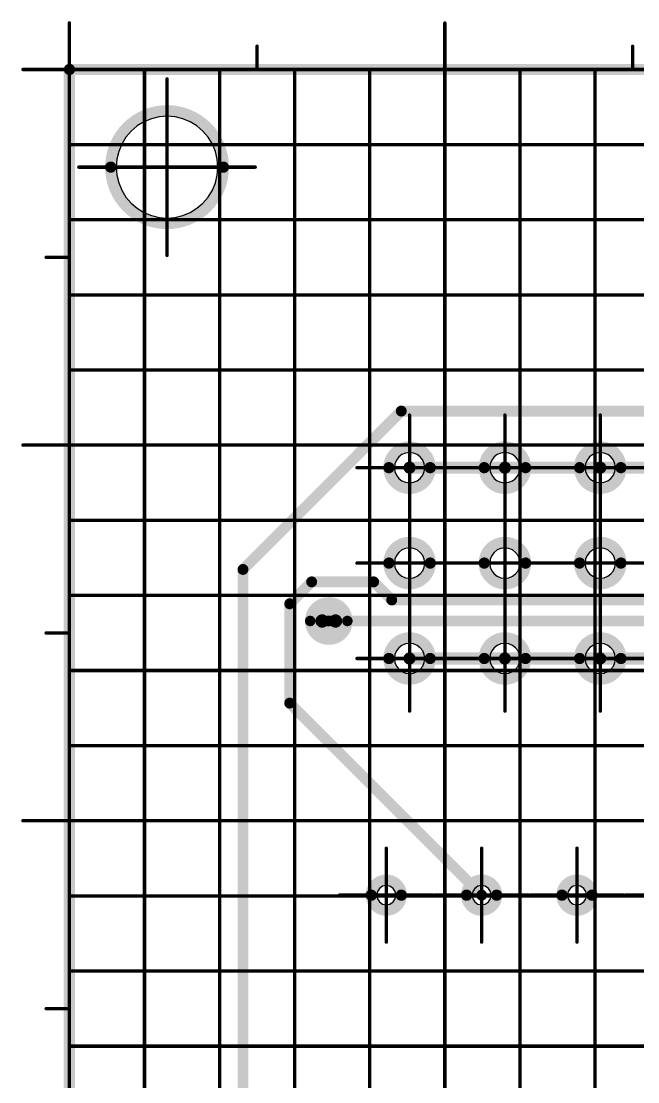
# Model space of a CAD drawing. Header units: millimetres. Extents: x 95 to 923, y 69 to 658.
# Drawn here: x 616.6 to 649.4, y 558.1 to 614.6 of the extents above; entities that cross this region are included whole.
import ezdxf

# ---------------------------------------------------------------- set-up
doc = ezdxf.new("R2010")
doc.units = ezdxf.units.MM
for name, color, linetype in [('Mechanical11', 56, 'Continuous'), ('Mechanical12', 56, 'Continuous'), ('Mechanical7', 56, 'Continuous'), ('Mechanical9', 56, 'Continuous')]:
    doc.layers.add(name, color=color, linetype=linetype)

msp = doc.modelspace()

# ---------------------------------------------------------------- linework, layer by layer
at = {"layer": 'Mechanical11', "color": 7}
for p, q in [((624.766, 609.497), (624.342, 609.53)), ((624.342, 609.53), (624.342, 606.822)), ((625.179, 609.398), (624.766, 609.497)), ((625.571, 609.235), (625.179, 609.398)), ((625.934, 609.013), (625.571, 609.235)), ((626.257, 608.737), (625.934, 609.013)), ((626.533, 608.414), (626.257, 608.737)), ((626.755, 608.051), (626.533, 608.414)), ((626.918, 607.659), (626.755, 608.051)), ((627.017, 607.245), (626.918, 607.659)), ((627.05, 606.822), (627.017, 607.245)), ((624.342, 606.822), (624.342, 604.113)), ((627.05, 606.822), (624.342, 606.822)), ((624.342, 606.822), (627.05, 606.822)), ((627.017, 606.398), (627.05, 606.822)), ((626.755, 605.592), (626.918, 605.985)), ((626.918, 605.985), (627.017, 606.398)), ((626.533, 605.23), (626.755, 605.592)), ((625.934, 604.631), (626.257, 604.907)), ((626.257, 604.907), (626.533, 605.23)), ((624.766, 604.147), (625.179, 604.246)), ((625.179, 604.246), (625.571, 604.409)), ((625.571, 604.409), (625.934, 604.631)), ((624.342, 604.113), (624.766, 604.147)), ((637.262, 590.822), (636.455, 590.822)), ((636.455, 590.822), (636.482, 590.613)), ((637.262, 590.822), (637.262, 590.015)), ((638.069, 590.822), (637.262, 590.822)), ((637.262, 590.015), (637.262, 590.822)), ((638.041, 590.613), (638.069, 590.822)), ((642.342, 590.822), (641.535, 590.822)), ((641.535, 590.822), (641.562, 590.613)), ((642.342, 590.822), (642.342, 590.015)), ((643.149, 590.822), (642.342, 590.822)), ((642.342, 590.015), (642.342, 590.822)), ((643.121, 590.613), (643.149, 590.822)), ((647.422, 590.822), (646.615, 590.822)), ((646.615, 590.822), (646.642, 590.613)), ((647.422, 590.822), (647.422, 590.015)), ((648.229, 590.822), (647.422, 590.822)), ((647.422, 590.015), (647.422, 590.822)), ((648.201, 590.613), (648.229, 590.822)), ((636.482, 590.613), (636.563, 590.418)), ((636.563, 590.418), (636.691, 590.251)), ((636.691, 590.251), (636.858, 590.123)), ((636.858, 590.123), (637.053, 590.042)), ((637.471, 590.042), (637.665, 590.123)), ((637.665, 590.123), (637.832, 590.251)), ((637.832, 590.251), (637.961, 590.418)), ((637.961, 590.418), (638.041, 590.613)), ((641.562, 590.613), (641.643, 590.418)), ((641.643, 590.418), (641.771, 590.251)), ((641.771, 590.251), (641.938, 590.123)), ((641.938, 590.123), (642.133, 590.042)), ((642.551, 590.042), (642.745, 590.123)), ((642.745, 590.123), (642.912, 590.251)), ((642.912, 590.251), (643.041, 590.418)), ((643.041, 590.418), (643.121, 590.613)), ((646.642, 590.613), (646.723, 590.418)), ((646.723, 590.418), (646.851, 590.251)), ((646.851, 590.251), (647.018, 590.123)), ((647.018, 590.123), (647.213, 590.042)), ((647.631, 590.042), (647.825, 590.123)), ((647.825, 590.123), (647.992, 590.251)), ((647.992, 590.251), (648.121, 590.418)), ((648.121, 590.418), (648.201, 590.613)), ((637.053, 590.042), (637.262, 590.015)), ((637.262, 590.015), (637.471, 590.042)), ((642.133, 590.042), (642.342, 590.015)), ((642.342, 590.015), (642.551, 590.042)), ((647.213, 590.042), (647.422, 590.015)), ((647.422, 590.015), (647.631, 590.042)), ((637.262, 585.742), (636.455, 585.742)), ((636.455, 585.742), (636.482, 585.533)), ((637.262, 585.742), (637.262, 584.935)), ((638.069, 585.742), (637.262, 585.742)), ((637.262, 584.935), (637.262, 585.742)), ((638.041, 585.533), (638.069, 585.742)), ((642.342, 585.742), (641.535, 585.742)), ((641.535, 585.742), (641.562, 585.533)), ((642.342, 585.742), (642.342, 584.935)), ((643.149, 585.742), (642.342, 585.742)), ((642.342, 584.935), (642.342, 585.742)), ((643.121, 585.533), (643.149, 585.742)), ((647.422, 585.742), (646.615, 585.742)), ((646.615, 585.742), (646.642, 585.533)), ((647.422, 585.742), (647.422, 584.935)), ((648.229, 585.742), (647.422, 585.742)), ((647.422, 584.935), (647.422, 585.742)), ((648.201, 585.533), (648.229, 585.742)), ((636.482, 585.533), (636.563, 585.338)), ((636.563, 585.338), (636.691, 585.171)), ((636.691, 585.171), (636.858, 585.043)), ((636.858, 585.043), (637.053, 584.962)), ((637.471, 584.962), (637.665, 585.043)), ((637.665, 585.043), (637.832, 585.171)), ((637.832, 585.171), (637.961, 585.338)), ((637.961, 585.338), (638.041, 585.533)), ((641.562, 585.533), (641.643, 585.338)), ((641.643, 585.338), (641.771, 585.171)), ((641.771, 585.171), (641.938, 585.043)), ((641.938, 585.043), (642.133, 584.962)), ((642.551, 584.962), (642.745, 585.043)), ((642.745, 585.043), (642.912, 585.171)), ((642.912, 585.171), (643.041, 585.338)), ((643.041, 585.338), (643.121, 585.533)), ((646.642, 585.533), (646.723, 585.338)), ((646.723, 585.338), (646.851, 585.171)), ((646.851, 585.171), (647.018, 585.043)), ((647.018, 585.043), (647.213, 584.962)), ((647.631, 584.962), (647.825, 585.043)), ((647.825, 585.043), (647.992, 585.171)), ((647.992, 585.171), (648.121, 585.338)), ((648.121, 585.338), (648.201, 585.533)), ((637.053, 584.962), (637.262, 584.935)), ((637.262, 584.935), (637.471, 584.962)), ((642.133, 584.962), (642.342, 584.935)), ((642.342, 584.935), (642.551, 584.962)), ((647.213, 584.962), (647.422, 584.935)), ((647.422, 584.935), (647.631, 584.962)), ((637.262, 580.662), (636.455, 580.662)), ((636.455, 580.662), (636.482, 580.453)), ((637.262, 580.662), (637.262, 579.855)), ((638.069, 580.662), (637.262, 580.662)), ((637.262, 579.855), (637.262, 580.662)), ((638.041, 580.453), (638.069, 580.662)), ((642.342, 580.662), (641.535, 580.662)), ((641.535, 580.662), (641.562, 580.453)), ((642.342, 580.662), (642.342, 579.855)), ((643.149, 580.662), (642.342, 580.662)), ((642.342, 579.855), (642.342, 580.662)), ((643.121, 580.453), (643.149, 580.662)), ((647.422, 580.662), (646.615, 580.662)), ((646.615, 580.662), (646.642, 580.453)), ((647.422, 580.662), (647.422, 579.855)), ((648.229, 580.662), (647.422, 580.662)), ((647.422, 579.855), (647.422, 580.662)), ((648.201, 580.453), (648.229, 580.662)), ((636.482, 580.453), (636.563, 580.258)), ((636.563, 580.258), (636.691, 580.091)), ((636.691, 580.091), (636.858, 579.963)), ((636.858, 579.963), (637.053, 579.882)), ((637.471, 579.882), (637.665, 579.963)), ((637.665, 579.963), (637.832, 580.091)), ((637.832, 580.091), (637.961, 580.258)), ((637.961, 580.258), (638.041, 580.453)), ((641.562, 580.453), (641.643, 580.258)), ((641.643, 580.258), (641.771, 580.091)), ((641.771, 580.091), (641.938, 579.963)), ((641.938, 579.963), (642.133, 579.882)), ((642.551, 579.882), (642.745, 579.963)), ((642.745, 579.963), (642.912, 580.091)), ((642.912, 580.091), (643.041, 580.258)), ((643.041, 580.258), (643.121, 580.453)), ((646.642, 580.453), (646.723, 580.258)), ((646.723, 580.258), (646.851, 580.091)), ((646.851, 580.091), (647.018, 579.963)), ((647.018, 579.963), (647.213, 579.882)), ((647.631, 579.882), (647.825, 579.963)), ((647.825, 579.963), (647.992, 580.091)), ((647.992, 580.091), (648.121, 580.258)), ((648.121, 580.258), (648.201, 580.453)), ((637.053, 579.882), (637.262, 579.855)), ((637.262, 579.855), (637.471, 579.882)), ((642.133, 579.882), (642.342, 579.855)), ((642.342, 579.855), (642.551, 579.882)), ((647.213, 579.882), (647.422, 579.855)), ((647.422, 579.855), (647.631, 579.882)), ((635.551, 568.257), (635.512, 568.062)), ((635.512, 568.062), (636.022, 568.062)), ((635.661, 568.422), (635.551, 568.257)), ((635.827, 568.533), (635.661, 568.422)), ((636.022, 568.572), (635.827, 568.533)), ((636.022, 568.062), (636.022, 568.572)), ((636.217, 568.533), (636.022, 568.572)), ((636.022, 568.572), (636.022, 568.062)), ((636.022, 568.062), (636.532, 568.062)), ((636.382, 568.422), (636.217, 568.533)), ((636.493, 568.257), (636.382, 568.422)), ((636.532, 568.062), (636.493, 568.257)), ((640.631, 568.257), (640.592, 568.062)), ((640.592, 568.062), (641.102, 568.062)), ((640.741, 568.422), (640.631, 568.257)), ((640.907, 568.533), (640.741, 568.422)), ((641.102, 568.572), (640.907, 568.533)), ((641.102, 568.062), (641.102, 568.572)), ((641.297, 568.533), (641.102, 568.572)), ((641.102, 568.572), (641.102, 568.062)), ((641.102, 568.062), (641.612, 568.062)), ((641.462, 568.422), (641.297, 568.533)), ((641.573, 568.257), (641.462, 568.422)), ((641.612, 568.062), (641.573, 568.257)), ((645.711, 568.257), (645.672, 568.062)), ((645.672, 568.062), (646.182, 568.062)), ((645.821, 568.422), (645.711, 568.257)), ((645.987, 568.533), (645.821, 568.422)), ((646.182, 568.572), (645.987, 568.533)), ((646.182, 568.062), (646.182, 568.572)), ((646.377, 568.533), (646.182, 568.572)), ((646.182, 568.572), (646.182, 568.062)), ((646.182, 568.062), (646.692, 568.062)), ((646.542, 568.422), (646.377, 568.533)), ((646.653, 568.257), (646.542, 568.422)), ((646.692, 568.062), (646.653, 568.257))]:
    msp.add_line(p, q, dxfattribs=at)
for points, const_width in [([(633.315, 582.659, 1), (632.604, 582.659, 1)], 0.711), ([(632.426, 582.659, 1), (632.782, 582.659, 1)], 0.356), ([(633.137, 582.659, 1), (633.493, 582.659, 1)], 0.356)]:
    msp.add_lwpolyline(points, format="xyb", close=True, dxfattribs=dict(at, const_width=const_width))
at = {"layer": 'Mechanical12', "color": 7}
for p, q in [((623.505, 609.398), (623.112, 609.235)), ((623.918, 609.497), (623.505, 609.398)), ((624.342, 609.53), (623.918, 609.497)), ((624.342, 606.822), (624.342, 609.53)), ((622.427, 608.737), (622.151, 608.414)), ((622.75, 609.013), (622.427, 608.737)), ((623.112, 609.235), (622.75, 609.013)), ((622.151, 608.414), (621.929, 608.051)), ((621.766, 607.659), (621.667, 607.245)), ((621.929, 608.051), (621.766, 607.659)), ((621.667, 607.245), (621.634, 606.822)), ((624.342, 606.822), (621.634, 606.822)), ((621.634, 606.822), (621.667, 606.398)), ((621.634, 606.822), (624.342, 606.822)), ((624.342, 604.113), (624.342, 606.822)), ((621.667, 606.398), (621.766, 605.985)), ((621.766, 605.985), (621.929, 605.592)), ((621.929, 605.592), (622.151, 605.23)), ((622.151, 605.23), (622.427, 604.907)), ((622.427, 604.907), (622.75, 604.631)), ((622.75, 604.631), (623.112, 604.409)), ((623.112, 604.409), (623.505, 604.246)), ((623.505, 604.246), (623.918, 604.147)), ((623.918, 604.147), (624.342, 604.113)), ((636.563, 591.225), (636.482, 591.031)), ((636.691, 591.392), (636.563, 591.225)), ((636.858, 591.521), (636.691, 591.392)), ((637.053, 591.601), (636.858, 591.521)), ((637.262, 591.629), (637.053, 591.601)), ((637.262, 590.822), (637.262, 591.629)), ((637.262, 591.629), (637.262, 590.822)), ((637.471, 591.601), (637.262, 591.629)), ((637.665, 591.521), (637.471, 591.601)), ((637.832, 591.392), (637.665, 591.521)), ((637.961, 591.225), (637.832, 591.392)), ((638.041, 591.031), (637.961, 591.225)), ((641.643, 591.225), (641.562, 591.031)), ((641.771, 591.392), (641.643, 591.225)), ((641.938, 591.521), (641.771, 591.392)), ((642.133, 591.601), (641.938, 591.521)), ((642.342, 591.629), (642.133, 591.601)), ((642.342, 590.822), (642.342, 591.629)), ((642.342, 591.629), (642.342, 590.822)), ((642.551, 591.601), (642.342, 591.629)), ((642.745, 591.521), (642.551, 591.601)), ((642.912, 591.392), (642.745, 591.521)), ((643.041, 591.225), (642.912, 591.392)), ((643.121, 591.031), (643.041, 591.225)), ((646.723, 591.225), (646.642, 591.031)), ((646.851, 591.392), (646.723, 591.225)), ((647.018, 591.521), (646.851, 591.392)), ((647.213, 591.601), (647.018, 591.521)), ((647.422, 591.629), (647.213, 591.601)), ((647.422, 590.822), (647.422, 591.629)), ((647.422, 591.629), (647.422, 590.822)), ((647.631, 591.601), (647.422, 591.629)), ((647.825, 591.521), (647.631, 591.601)), ((647.992, 591.392), (647.825, 591.521)), ((648.121, 591.225), (647.992, 591.392)), ((648.201, 591.031), (648.121, 591.225)), ((636.482, 591.031), (636.455, 590.822)), ((636.455, 590.822), (637.262, 590.822)), ((637.262, 590.822), (638.069, 590.822)), ((638.069, 590.822), (638.041, 591.031)), ((641.562, 591.031), (641.535, 590.822)), ((641.535, 590.822), (642.342, 590.822)), ((642.342, 590.822), (643.149, 590.822)), ((643.149, 590.822), (643.121, 591.031)), ((646.642, 591.031), (646.615, 590.822)), ((646.615, 590.822), (647.422, 590.822)), ((647.422, 590.822), (648.229, 590.822)), ((648.229, 590.822), (648.201, 591.031)), ((636.563, 586.145), (636.482, 585.951)), ((636.691, 586.312), (636.563, 586.145)), ((636.858, 586.441), (636.691, 586.312)), ((637.053, 586.521), (636.858, 586.441)), ((637.262, 586.549), (637.053, 586.521)), ((637.262, 585.742), (637.262, 586.549)), ((637.262, 586.549), (637.262, 585.742)), ((637.471, 586.521), (637.262, 586.549)), ((637.665, 586.441), (637.471, 586.521)), ((637.832, 586.312), (637.665, 586.441)), ((637.961, 586.145), (637.832, 586.312)), ((638.041, 585.951), (637.961, 586.145)), ((641.643, 586.145), (641.562, 585.951)), ((641.771, 586.312), (641.643, 586.145)), ((641.938, 586.441), (641.771, 586.312)), ((642.133, 586.521), (641.938, 586.441)), ((642.342, 586.549), (642.133, 586.521)), ((642.342, 585.742), (642.342, 586.549)), ((642.342, 586.549), (642.342, 585.742)), ((642.551, 586.521), (642.342, 586.549)), ((642.745, 586.441), (642.551, 586.521)), ((642.912, 586.312), (642.745, 586.441)), ((643.041, 586.145), (642.912, 586.312)), ((643.121, 585.951), (643.041, 586.145)), ((646.723, 586.145), (646.642, 585.951)), ((646.851, 586.312), (646.723, 586.145)), ((647.018, 586.441), (646.851, 586.312)), ((647.213, 586.521), (647.018, 586.441)), ((647.422, 586.549), (647.213, 586.521)), ((647.422, 585.742), (647.422, 586.549)), ((647.422, 586.549), (647.422, 585.742)), ((647.631, 586.521), (647.422, 586.549)), ((647.825, 586.441), (647.631, 586.521)), ((647.992, 586.312), (647.825, 586.441)), ((648.121, 586.145), (647.992, 586.312)), ((648.201, 585.951), (648.121, 586.145)), ((636.482, 585.951), (636.455, 585.742)), ((636.455, 585.742), (637.262, 585.742)), ((637.262, 585.742), (638.069, 585.742)), ((638.069, 585.742), (638.041, 585.951)), ((641.562, 585.951), (641.535, 585.742)), ((641.535, 585.742), (642.342, 585.742)), ((642.342, 585.742), (643.149, 585.742)), ((643.149, 585.742), (643.121, 585.951)), ((646.642, 585.951), (646.615, 585.742)), ((646.615, 585.742), (647.422, 585.742)), ((647.422, 585.742), (648.229, 585.742)), ((648.229, 585.742), (648.201, 585.951)), ((636.563, 581.065), (636.482, 580.871)), ((636.691, 581.232), (636.563, 581.065)), ((636.858, 581.361), (636.691, 581.232)), ((637.053, 581.441), (636.858, 581.361)), ((637.262, 581.469), (637.053, 581.441)), ((637.262, 580.662), (637.262, 581.469)), ((637.262, 581.469), (637.262, 580.662)), ((637.471, 581.441), (637.262, 581.469)), ((637.665, 581.361), (637.471, 581.441)), ((637.832, 581.232), (637.665, 581.361)), ((637.961, 581.065), (637.832, 581.232)), ((638.041, 580.871), (637.961, 581.065)), ((641.643, 581.065), (641.562, 580.871)), ((641.771, 581.232), (641.643, 581.065)), ((641.938, 581.361), (641.771, 581.232)), ((642.133, 581.441), (641.938, 581.361)), ((642.342, 581.469), (642.133, 581.441)), ((642.342, 580.662), (642.342, 581.469)), ((642.342, 581.469), (642.342, 580.662)), ((642.551, 581.441), (642.342, 581.469)), ((642.745, 581.361), (642.551, 581.441)), ((642.912, 581.232), (642.745, 581.361)), ((643.041, 581.065), (642.912, 581.232)), ((643.121, 580.871), (643.041, 581.065)), ((646.723, 581.065), (646.642, 580.871)), ((646.851, 581.232), (646.723, 581.065)), ((647.018, 581.361), (646.851, 581.232)), ((647.213, 581.441), (647.018, 581.361)), ((647.422, 581.469), (647.213, 581.441)), ((647.422, 580.662), (647.422, 581.469)), ((647.422, 581.469), (647.422, 580.662)), ((647.631, 581.441), (647.422, 581.469)), ((647.825, 581.361), (647.631, 581.441)), ((647.992, 581.232), (647.825, 581.361)), ((648.121, 581.065), (647.992, 581.232)), ((648.201, 580.871), (648.121, 581.065)), ((636.482, 580.871), (636.455, 580.662)), ((636.455, 580.662), (637.262, 580.662)), ((637.262, 580.662), (638.069, 580.662)), ((638.069, 580.662), (638.041, 580.871)), ((641.562, 580.871), (641.535, 580.662)), ((641.535, 580.662), (642.342, 580.662)), ((642.342, 580.662), (643.149, 580.662)), ((643.149, 580.662), (643.121, 580.871)), ((646.642, 580.871), (646.615, 580.662)), ((646.615, 580.662), (647.422, 580.662)), ((647.422, 580.662), (648.229, 580.662)), ((648.229, 580.662), (648.201, 580.871)), ((636.022, 568.062), (635.512, 568.062)), ((635.512, 568.062), (635.551, 567.867)), ((636.532, 568.062), (636.022, 568.062)), ((636.022, 568.062), (636.022, 567.552)), ((636.022, 567.552), (636.022, 568.062)), ((636.493, 567.867), (636.532, 568.062)), ((641.102, 568.062), (640.592, 568.062)), ((640.592, 568.062), (640.631, 567.867)), ((641.612, 568.062), (641.102, 568.062)), ((641.102, 568.062), (641.102, 567.552)), ((641.102, 567.552), (641.102, 568.062)), ((641.573, 567.867), (641.612, 568.062)), ((646.182, 568.062), (645.672, 568.062)), ((645.672, 568.062), (645.711, 567.867)), ((646.692, 568.062), (646.182, 568.062)), ((646.182, 568.062), (646.182, 567.552)), ((646.182, 567.552), (646.182, 568.062)), ((646.653, 567.867), (646.692, 568.062)), ((635.551, 567.867), (635.661, 567.701)), ((635.661, 567.701), (635.827, 567.591)), ((635.827, 567.591), (636.022, 567.552)), ((636.022, 567.552), (636.217, 567.591)), ((636.217, 567.591), (636.382, 567.701)), ((636.382, 567.701), (636.493, 567.867)), ((640.631, 567.867), (640.741, 567.701)), ((640.741, 567.701), (640.907, 567.591)), ((640.907, 567.591), (641.102, 567.552)), ((641.102, 567.552), (641.297, 567.591)), ((641.297, 567.591), (641.462, 567.701)), ((641.462, 567.701), (641.573, 567.867)), ((645.711, 567.867), (645.821, 567.701)), ((645.821, 567.701), (645.987, 567.591)), ((645.987, 567.591), (646.182, 567.552)), ((646.182, 567.552), (646.377, 567.591)), ((646.377, 567.591), (646.542, 567.701)), ((646.542, 567.701), (646.653, 567.867))]:
    msp.add_line(p, q, dxfattribs=at)
for points, const_width in [([(619.142, 612.022), (861.342, 612.022)], 0.6), ([(619.142, 250.822), (619.142, 612.022)], 0.6), ([(619.142, 612.022), (861.342, 612.022)], 0.6), ([(619.142, 250.822), (619.142, 612.022)], 0.6), ([(628.388, 585.403), (636.82, 593.835)], 0.58), ([(636.82, 593.835), (685.328, 593.835)], 0.58), ([(637.262, 590.822), (642.342, 590.822)], 0.646), ([(642.342, 590.822), (647.422, 590.822)], 0.646), ([(647.422, 590.822), (652.502, 590.822)], 0.646), ([(628.388, 490.102), (628.388, 585.403)], 0.58), ([(630.877, 583.574), (632.045, 584.742)], 0.58), ([(632.045, 584.742), (635.347, 584.742)], 0.58), ([(635.347, 584.742), (636.312, 583.777)], 0.58), ([(630.877, 578.287), (630.877, 583.574)], 0.58), ([(636.312, 583.777), (670.857, 583.777)], 0.58), ([(632.96, 582.659), (676.749, 582.659)], 0.58), ([(637.262, 580.662), (642.342, 580.662)], 0.646), ([(642.342, 580.662), (647.422, 580.662)], 0.646), ([(647.422, 580.662), (652.502, 580.662)], 0.646), ([(630.877, 578.287), (641.102, 568.062)], 0.58)]:
    msp.add_lwpolyline(points, dxfattribs=dict(at, const_width=const_width))
for points, const_width in [([(618.992, 612.022, 1), (619.292, 612.022, 1)], 0.3), ([(618.992, 612.022, 1), (619.292, 612.022, 1)], 0.3), ([(618.992, 612.022, 1), (619.292, 612.022, 1)], 0.3), ([(618.992, 612.022, 1), (619.292, 612.022, 1)], 0.3), ([(627.342, 606.822, 1), (621.342, 606.822, 1)], 0.6), ([(621.192, 606.822, 1), (621.492, 606.822, 1)], 0.3), ([(627.192, 606.822, 1), (627.492, 606.822, 1)], 0.3), ([(636.675, 593.835, 1), (636.965, 593.835, 1)], 0.29), ([(636.675, 593.835, 1), (636.965, 593.835, 1)], 0.29), ([(638.362, 590.822, 1), (636.162, 590.822, 1)], 0.6), ([(643.442, 590.822, 1), (641.242, 590.822, 1)], 0.6), ([(648.522, 590.822, 1), (646.322, 590.822, 1)], 0.6), ([(636.012, 590.822, 1), (636.312, 590.822, 1)], 0.3), ([(637.1, 590.822, 1), (637.423, 590.822, 1)], 0.323), ([(638.212, 590.822, 1), (638.512, 590.822, 1)], 0.3), ([(641.092, 590.822, 1), (641.392, 590.822, 1)], 0.3), ([(642.18, 590.822, 1), (642.503, 590.822, 1)], 0.323), ([(642.18, 590.822, 1), (642.503, 590.822, 1)], 0.323), ([(643.292, 590.822, 1), (643.592, 590.822, 1)], 0.3), ([(646.172, 590.822, 1), (646.472, 590.822, 1)], 0.3), ([(647.26, 590.822, 1), (647.583, 590.822, 1)], 0.323), ([(647.26, 590.822, 1), (647.583, 590.822, 1)], 0.323), ([(648.372, 590.822, 1), (648.672, 590.822, 1)], 0.3), ([(638.362, 585.742, 1), (636.162, 585.742, 1)], 0.6), ([(643.442, 585.742, 1), (641.242, 585.742, 1)], 0.6), ([(648.522, 585.742, 1), (646.322, 585.742, 1)], 0.6), ([(628.243, 585.403, 1), (628.533, 585.403, 1)], 0.29), ([(628.243, 585.403, 1), (628.533, 585.403, 1)], 0.29), ([(636.012, 585.742, 1), (636.312, 585.742, 1)], 0.3), ([(638.212, 585.742, 1), (638.512, 585.742, 1)], 0.3), ([(641.092, 585.742, 1), (641.392, 585.742, 1)], 0.3), ([(643.292, 585.742, 1), (643.592, 585.742, 1)], 0.3), ([(646.172, 585.742, 1), (646.472, 585.742, 1)], 0.3), ([(648.372, 585.742, 1), (648.672, 585.742, 1)], 0.3), ([(631.9, 584.742, 1), (632.19, 584.742, 1)], 0.29), ([(631.9, 584.742, 1), (632.19, 584.742, 1)], 0.29), ([(635.202, 584.742, 1), (635.492, 584.742, 1)], 0.29), ([(635.202, 584.742, 1), (635.492, 584.742, 1)], 0.29), ([(630.732, 583.574, 1), (631.022, 583.574, 1)], 0.29), ([(630.732, 583.574, 1), (631.022, 583.574, 1)], 0.29), ([(633.95, 582.659, 1), (631.969, 582.659, 1)], 0.559), ([(636.167, 583.777, 1), (636.457, 583.777, 1)], 0.29), ([(636.167, 583.777, 1), (636.457, 583.777, 1)], 0.29), ([(631.829, 582.659, 1), (632.109, 582.659, 1)], 0.279), ([(632.815, 582.659, 1), (633.105, 582.659, 1)], 0.29), ([(633.81, 582.659, 1), (634.09, 582.659, 1)], 0.279), ([(638.362, 580.662, 1), (636.162, 580.662, 1)], 0.6), ([(643.442, 580.662, 1), (641.242, 580.662, 1)], 0.6), ([(648.522, 580.662, 1), (646.322, 580.662, 1)], 0.6), ([(636.012, 580.662, 1), (636.312, 580.662, 1)], 0.3), ([(637.1, 580.662, 1), (637.423, 580.662, 1)], 0.323), ([(638.212, 580.662, 1), (638.512, 580.662, 1)], 0.3), ([(641.092, 580.662, 1), (641.392, 580.662, 1)], 0.3), ([(642.18, 580.662, 1), (642.503, 580.662, 1)], 0.323), ([(642.18, 580.662, 1), (642.503, 580.662, 1)], 0.323), ([(643.292, 580.662, 1), (643.592, 580.662, 1)], 0.3), ([(646.172, 580.662, 1), (646.472, 580.662, 1)], 0.3), ([(647.26, 580.662, 1), (647.583, 580.662, 1)], 0.323), ([(647.26, 580.662, 1), (647.583, 580.662, 1)], 0.323), ([(648.372, 580.662, 1), (648.672, 580.662, 1)], 0.3), ([(630.732, 578.287, 1), (631.022, 578.287, 1)], 0.29), ([(630.732, 578.287, 1), (631.022, 578.287, 1)], 0.29), ([(636.822, 568.062, 1), (635.222, 568.062, 1)], 0.6), ([(641.902, 568.062, 1), (640.302, 568.062, 1)], 0.6), ([(646.982, 568.062, 1), (645.382, 568.062, 1)], 0.6), ([(635.072, 568.062, 1), (635.372, 568.062, 1)], 0.3), ([(636.672, 568.062, 1), (636.972, 568.062, 1)], 0.3), ([(640.152, 568.062, 1), (640.452, 568.062, 1)], 0.3), ([(640.957, 568.062, 1), (641.247, 568.062, 1)], 0.29), ([(641.752, 568.062, 1), (642.052, 568.062, 1)], 0.3), ([(645.232, 568.062, 1), (645.532, 568.062, 1)], 0.3), ([(646.832, 568.062, 1), (647.132, 568.062, 1)], 0.3)]:
    msp.add_lwpolyline(points, format="xyb", close=True, dxfattribs=dict(at, const_width=const_width))
at = {"layer": 'Mechanical7', "color": 7, "const_width": 0.18}
for points in [[(624.342, 602.122), (624.342, 611.522)], [(619.642, 606.822), (629.042, 606.822)], [(637.262, 588.022), (637.262, 593.622)], [(642.342, 588.022), (642.342, 593.622)], [(647.422, 588.022), (647.422, 593.622)], [(634.462, 590.822), (640.062, 590.822)], [(639.542, 590.822), (645.142, 590.822)], [(644.622, 590.822), (650.222, 590.822)], [(637.262, 582.942), (637.262, 588.542)], [(642.342, 582.942), (642.342, 588.542)], [(647.422, 582.942), (647.422, 588.542)], [(634.462, 585.742), (640.062, 585.742)], [(639.542, 585.742), (645.142, 585.742)], [(644.622, 585.742), (650.222, 585.742)], [(637.262, 577.862), (637.262, 583.462)], [(642.342, 577.862), (642.342, 583.462)], [(647.422, 577.862), (647.422, 583.462)], [(634.462, 580.662), (640.062, 580.662)], [(639.542, 580.662), (645.142, 580.662)], [(644.622, 580.662), (650.222, 580.662)], [(636.022, 565.562), (636.022, 570.562)], [(641.102, 565.562), (641.102, 570.562)], [(646.182, 565.562), (646.182, 570.562)], [(633.522, 568.062), (638.522, 568.062)], [(638.602, 568.062), (643.602, 568.062)], [(643.682, 568.062), (648.682, 568.062)], [(648.762, 568.062), (653.762, 568.062)]]:
    msp.add_lwpolyline(points, dxfattribs=at)
at = {"layer": 'Mechanical7', "color": 7, "const_width": 0.09}
for points in [[(624.297, 611.522, 1), (624.387, 611.522, 1)], [(619.597, 606.822, 1), (619.687, 606.822, 1)], [(628.997, 606.822, 1), (629.087, 606.822, 1)], [(624.297, 602.122, 1), (624.387, 602.122, 1)], [(637.217, 593.622, 1), (637.307, 593.622, 1)], [(642.297, 593.622, 1), (642.387, 593.622, 1)], [(647.377, 593.622, 1), (647.467, 593.622, 1)], [(634.417, 590.822, 1), (634.507, 590.822, 1)], [(639.497, 590.822, 1), (639.587, 590.822, 1)], [(640.017, 590.822, 1), (640.107, 590.822, 1)], [(644.577, 590.822, 1), (644.667, 590.822, 1)], [(645.097, 590.822, 1), (645.187, 590.822, 1)], [(637.217, 588.542, 1), (637.307, 588.542, 1)], [(642.297, 588.542, 1), (642.387, 588.542, 1)], [(647.377, 588.542, 1), (647.467, 588.542, 1)], [(637.217, 588.022, 1), (637.307, 588.022, 1)], [(642.297, 588.022, 1), (642.387, 588.022, 1)], [(647.377, 588.022, 1), (647.467, 588.022, 1)], [(634.417, 585.742, 1), (634.507, 585.742, 1)], [(639.497, 585.742, 1), (639.587, 585.742, 1)], [(640.017, 585.742, 1), (640.107, 585.742, 1)], [(644.577, 585.742, 1), (644.667, 585.742, 1)], [(645.097, 585.742, 1), (645.187, 585.742, 1)], [(637.217, 583.462, 1), (637.307, 583.462, 1)], [(642.297, 583.462, 1), (642.387, 583.462, 1)], [(647.377, 583.462, 1), (647.467, 583.462, 1)], [(637.217, 582.942, 1), (637.307, 582.942, 1)], [(642.297, 582.942, 1), (642.387, 582.942, 1)], [(647.377, 582.942, 1), (647.467, 582.942, 1)], [(634.417, 580.662, 1), (634.507, 580.662, 1)], [(639.497, 580.662, 1), (639.587, 580.662, 1)], [(640.017, 580.662, 1), (640.107, 580.662, 1)], [(644.577, 580.662, 1), (644.667, 580.662, 1)], [(645.097, 580.662, 1), (645.187, 580.662, 1)], [(637.217, 577.862, 1), (637.307, 577.862, 1)], [(642.297, 577.862, 1), (642.387, 577.862, 1)], [(647.377, 577.862, 1), (647.467, 577.862, 1)], [(635.977, 570.562, 1), (636.067, 570.562, 1)], [(641.057, 570.562, 1), (641.147, 570.562, 1)], [(646.137, 570.562, 1), (646.227, 570.562, 1)], [(633.477, 568.062, 1), (633.567, 568.062, 1)], [(638.477, 568.062, 1), (638.567, 568.062, 1)], [(638.557, 568.062, 1), (638.647, 568.062, 1)], [(643.557, 568.062, 1), (643.647, 568.062, 1)], [(643.637, 568.062, 1), (643.727, 568.062, 1)], [(648.637, 568.062, 1), (648.727, 568.062, 1)], [(648.717, 568.062, 1), (648.807, 568.062, 1)], [(635.977, 565.562, 1), (636.067, 565.562, 1)], [(641.057, 565.562, 1), (641.147, 565.562, 1)], [(646.137, 565.562, 1), (646.227, 565.562, 1)]]:
    msp.add_lwpolyline(points, format="xyb", close=True, dxfattribs=at)
at = {"layer": 'Mechanical9', "color": 7, "const_width": 0.18}
for points in [[(619.142, 612.022), (619.142, 614.502)], [(639.142, 612.022), (639.142, 614.502)], [(619.142, 612.022), (619.142, 613.262)], [(629.142, 612.022), (629.142, 613.262)], [(639.142, 612.022), (639.142, 613.262)], [(649.142, 612.022), (649.142, 613.262)], [(616.662, 612.022), (619.142, 612.022)], [(617.902, 612.022), (619.142, 612.022)], [(619.142, 612.022), (861.342, 612.022)], [(619.142, 250.822), (619.142, 612.022)], [(623.142, 250.822), (623.142, 612.022)], [(627.142, 250.822), (627.142, 612.022)], [(631.142, 250.822), (631.142, 612.022)], [(635.142, 250.822), (635.142, 612.022)], [(639.142, 250.822), (639.142, 612.022)], [(643.142, 250.822), (643.142, 612.022)], [(647.142, 250.822), (647.142, 612.022)], [(619.142, 608.022), (861.342, 608.022)], [(619.142, 604.022), (861.342, 604.022)], [(617.902, 602.022), (619.142, 602.022)], [(619.142, 600.022), (861.342, 600.022)], [(619.142, 596.022), (861.342, 596.022)], [(616.662, 592.022), (619.142, 592.022)], [(617.902, 592.022), (619.142, 592.022)], [(619.142, 592.022), (861.342, 592.022)], [(619.142, 588.022), (861.342, 588.022)], [(619.142, 584.022), (861.342, 584.022)], [(617.902, 582.022), (619.142, 582.022)], [(619.142, 580.022), (861.342, 580.022)], [(619.142, 576.022), (861.342, 576.022)], [(616.662, 572.022), (619.142, 572.022)], [(617.902, 572.022), (619.142, 572.022)], [(619.142, 572.022), (861.342, 572.022)], [(619.142, 568.022), (861.342, 568.022)], [(619.142, 564.022), (861.342, 564.022)], [(617.902, 562.022), (619.142, 562.022)], [(619.142, 560.022), (861.342, 560.022)]]:
    msp.add_lwpolyline(points, dxfattribs=at)
at = {"layer": 'Mechanical9', "color": 7, "const_width": 0.09}
for points in [[(619.097, 614.502, 1), (619.187, 614.502, 1)], [(639.097, 614.502, 1), (639.187, 614.502, 1)], [(619.097, 613.262, 1), (619.187, 613.262, 1)], [(629.097, 613.262, 1), (629.187, 613.262, 1)], [(639.097, 613.262, 1), (639.187, 613.262, 1)], [(649.097, 613.262, 1), (649.187, 613.262, 1)], [(616.617, 612.022, 1), (616.707, 612.022, 1)], [(617.857, 612.022, 1), (617.947, 612.022, 1)], [(619.097, 612.022, 1), (619.187, 612.022, 1)], [(619.097, 612.022, 1), (619.187, 612.022, 1)], [(619.097, 612.022, 1), (619.187, 612.022, 1)], [(619.097, 612.022, 1), (619.187, 612.022, 1)], [(619.097, 612.022, 1), (619.187, 612.022, 1)], [(619.097, 612.022, 1), (619.187, 612.022, 1)], [(623.097, 612.022, 1), (623.187, 612.022, 1)], [(627.097, 612.022, 1), (627.187, 612.022, 1)], [(629.097, 612.022, 1), (629.187, 612.022, 1)], [(631.097, 612.022, 1), (631.187, 612.022, 1)], [(635.097, 612.022, 1), (635.187, 612.022, 1)], [(639.097, 612.022, 1), (639.187, 612.022, 1)], [(639.097, 612.022, 1), (639.187, 612.022, 1)], [(639.097, 612.022, 1), (639.187, 612.022, 1)], [(643.097, 612.022, 1), (643.187, 612.022, 1)], [(647.097, 612.022, 1), (647.187, 612.022, 1)], [(649.097, 612.022, 1), (649.187, 612.022, 1)], [(619.097, 608.022, 1), (619.187, 608.022, 1)], [(619.097, 604.022, 1), (619.187, 604.022, 1)], [(617.857, 602.022, 1), (617.947, 602.022, 1)], [(619.097, 602.022, 1), (619.187, 602.022, 1)], [(619.097, 600.022, 1), (619.187, 600.022, 1)], [(619.097, 596.022, 1), (619.187, 596.022, 1)], [(616.617, 592.022, 1), (616.707, 592.022, 1)], [(617.857, 592.022, 1), (617.947, 592.022, 1)], [(619.097, 592.022, 1), (619.187, 592.022, 1)], [(619.097, 592.022, 1), (619.187, 592.022, 1)], [(619.097, 592.022, 1), (619.187, 592.022, 1)], [(619.097, 588.022, 1), (619.187, 588.022, 1)], [(619.097, 584.022, 1), (619.187, 584.022, 1)], [(617.857, 582.022, 1), (617.947, 582.022, 1)], [(619.097, 582.022, 1), (619.187, 582.022, 1)], [(619.097, 580.022, 1), (619.187, 580.022, 1)], [(619.097, 576.022, 1), (619.187, 576.022, 1)], [(616.617, 572.022, 1), (616.707, 572.022, 1)], [(617.857, 572.022, 1), (617.947, 572.022, 1)], [(619.097, 572.022, 1), (619.187, 572.022, 1)], [(619.097, 572.022, 1), (619.187, 572.022, 1)], [(619.097, 572.022, 1), (619.187, 572.022, 1)], [(619.097, 568.022, 1), (619.187, 568.022, 1)], [(619.097, 564.022, 1), (619.187, 564.022, 1)], [(617.857, 562.022, 1), (617.947, 562.022, 1)], [(619.097, 562.022, 1), (619.187, 562.022, 1)], [(619.097, 560.022, 1), (619.187, 560.022, 1)]]:
    msp.add_lwpolyline(points, format="xyb", close=True, dxfattribs=at)

doc.saveas('drawing.dxf')
